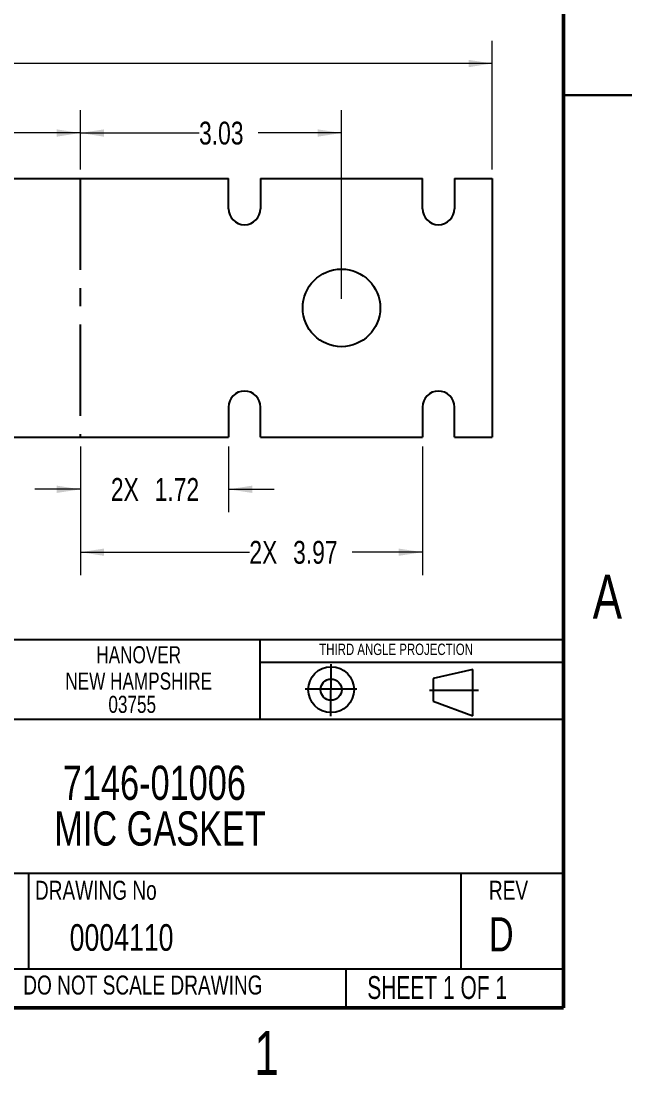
# Model space of a CAD drawing. Header units: millimetres. Extents: x 0.3 to 35.7, y 0.3 to 23.
# Drawn here: x 28.63 to 35.72, y 0.28 to 12.5 of the extents above; entities that cross this region are included whole.
import ezdxf

# ---------------------------------------------------------------- set-up
doc = ezdxf.new("R2010")
doc.units = ezdxf.units.MM
doc.header["$LTSCALE"] = 0.083333
doc.linetypes.add('CENTERX2', pattern=[20.32, 12.7, -2.54, 2.54, -2.54])
doc.layers.add('FORMAT', color=7, linetype='Continuous')
doc.styles.add('SLDTEXTSTYLE0', font='TXT', dxfattribs={"width": 0.75})
doc.styles.add('SLDTEXTSTYLE1', font='TXT', dxfattribs={"width": 0.6875})
doc.dimstyles.new('SLDDIMSTYLE0', dxfattribs={"dimtxt": 0.264583, "dimasz": 0.275167, "dimexe": 0, "dimexo": 0.0625, "dimgap": 0.066146, "dimtad": 0, "dimtih": 1, "dimtoh": 1, "dimrnd": 1e-09, "dimzin": 12, "dimdsep": 46, "dimtxsty": 'SLDTEXTSTYLE0', "dimsah": 1, "dimcen": 0.09, "dimadec": 0, "dimazin": 3, "dimtfac": 1, "dimtdec": 3, "dimtofl": 0, "dimtmove": 0, "dimatfit": 3, "dimfxl": 1, "dimfrac": 2, "dimtolj": 1, "dimtzin": 12, "dimarcsym": 0})
doc.dimstyles.new('SLDDIMSTYLE1', dxfattribs={"dimtxt": 0.264583, "dimasz": 0.275167, "dimexe": 0, "dimexo": 0.0625, "dimgap": 0.066146, "dimtad": 0, "dimtih": 1, "dimtoh": 1, "dimrnd": 1e-09, "dimzin": 4, "dimdsep": 46, "dimtxsty": 'SLDTEXTSTYLE0', "dimsah": 1, "dimcen": 0.09, "dimadec": 0, "dimazin": 1, "dimtfac": 1, "dimtdec": 3, "dimtofl": 0, "dimtmove": 0, "dimatfit": 3, "dimfxl": 1, "dimfrac": 2, "dimtolj": 1, "dimtzin": 12, "dimarcsym": 0})
doc.dimstyles.new('SLDDIMSTYLE2', dxfattribs={"dimtxt": 0.264583, "dimasz": 0.275167, "dimexe": 0, "dimexo": 0.0625, "dimgap": 0.066146, "dimtad": 0, "dimtih": 1, "dimtoh": 1, "dimrnd": 1e-09, "dimzin": 12, "dimdsep": 46, "dimtxsty": 'SLDTEXTSTYLE0', "dimsah": 1, "dimcen": 0.09, "dimadec": 0, "dimazin": 3, "dimtfac": 1, "dimtdec": 3, "dimtmove": 0, "dimatfit": 0, "dimfxl": 1, "dimfrac": 2, "dimtolj": 1, "dimtzin": 12, "dimarcsym": 0})

# ---------------------------------------------------------------- blocks, each defined once
blk = doc.blocks.new('Creare PDM Title Block')
at = {"color": 7, "linetype": 'Continuous', "lineweight": 18}
for p, q in [((45.507, 5.33), (45.237, 5.33)), ((45.507, 5.33), (45.507, 2.62)), ((45.507, 1.058), (45.507, 2.62)), ((19.05, 1.058), (45.507, 1.058))]:
    blk.add_line(p, q, dxfattribs=at)
at = {"layer": 'FORMAT'}
for p, q in [((25.4, 5.33), (45.507, 5.33)), ((41.984, 5.327), (41.984, 4.404)), ((41.984, 5.065), (45.49, 5.065)), ((42.806, 5.042), (42.803, 4.442)), ((44.453, 4.981), (43.994, 4.877)), ((44.453, 4.444), (44.453, 4.981)), ((43.994, 4.877), (43.994, 4.614)), ((42.509, 4.756), (43.109, 4.756)), ((43.953, 4.743), (44.522, 4.743)), ((43.994, 4.614), (44.453, 4.444)), ((36.513, 4.404), (45.508, 4.404)), ((36.513, 2.62), (45.507, 2.62)), ((39.299, 2.62), (39.299, 1.509)), ((44.315, 2.62), (44.315, 1.509)), ((36.513, 1.509), (45.508, 1.509)), ((42.98, 1.509), (42.98, 1.058))]:
    blk.add_line(p, q, dxfattribs=at)
for radius in [0.266, 0.123]:
    blk.add_circle((42.81, 4.748), radius, dxfattribs=at)
at = {"color": 7, "linetype": 'Continuous', "lineweight": 0, "style": 'SLDTEXTSTYLE0'}
for s, insert, char_height, attachment_point in [('THIRD ANGLE PROJECTION', (42.672, 5.282), 0.13229, 1), ('HANOVER', (40.577, 5.252), 0.1984, 2), ('NEW HAMPSHIRE', (40.577, 4.947), 0.19844, 2), ('03755', (40.502, 4.677), 0.1984, 2), ('DRAWING No', (39.373, 2.532), 0.2205, 1), ('REV', (44.641, 2.532), 0.2205, 1)]:
    blk.add_mtext(s, dxfattribs=dict(at, insert=insert, char_height=char_height, attachment_point=attachment_point))
blk = doc.blocks.new('SW_NOTE_1')
at = {"color": 0, "linetype": 'Continuous', "lineweight": 0, "char_height": 0.3969, "attachment_point": 2, "style": 'SLDTEXTSTYLE0'}
for s, insert in [('7146-01006', (1.37, 0.512)), ('MIC GASKET', (1.436, -0.018))]:
    blk.add_mtext(s, dxfattribs=dict(at, insert=insert))
blk = doc.blocks.new('_D')
at = {"color": 7, "linetype": 'Continuous', "lineweight": 18}
for p, q in [((29.318, 10.781), (29.318, 11.467)), ((32.348, 9.281), (32.348, 11.467)), ((29.318, 11.203), (30.695, 11.203)), ((32.348, 11.203), (31.38, 11.203))]:
    blk.add_line(p, q, dxfattribs=at)
for points in [[(29.318, 11.203), (29.593, 11.16), (29.593, 11.245)], [(32.348, 11.203), (32.073, 11.245), (32.073, 11.16)]]:
    blk.add_solid(points, dxfattribs=at)
at = {"color": 7, "linetype": 'Continuous', "lineweight": 18, "insert": (30.695, 11.334), "char_height": 0.2646, "attachment_point": 1, "style": 'SLDTEXTSTYLE0'}
blk.add_mtext('3.03', dxfattribs=at)
blk = doc.blocks.new('_D_4')
at = {"color": 7, "linetype": 'Continuous', "lineweight": 18}
for p, q in [((25.738, 10.781), (25.738, 11.467)), ((29.318, 10.781), (29.318, 11.467)), ((25.738, 11.203), (27.117, 11.203)), ((29.318, 11.203), (27.801, 11.203))]:
    blk.add_line(p, q, dxfattribs=at)
for points in [[(25.738, 11.203), (26.014, 11.16), (26.014, 11.245)], [(29.318, 11.203), (29.043, 11.245), (29.043, 11.16)]]:
    blk.add_solid(points, dxfattribs=at)
at = {"color": 7, "linetype": 'Continuous', "lineweight": 18, "insert": (27.117, 11.334), "char_height": 0.2646, "attachment_point": 1, "style": 'SLDTEXTSTYLE0'}
blk.add_mtext('3.58', dxfattribs=at)
blk = doc.blocks.new('_D_9')
at = {"color": 7, "linetype": 'Continuous', "lineweight": 18}
for p, q in [((29.318, 7.569), (29.318, 6.807)), ((31.038, 7.569), (31.038, 6.807)), ((29.318, 7.071), (28.789, 7.071)), ((31.038, 7.071), (31.567, 7.071))]:
    blk.add_line(p, q, dxfattribs=at)
for points in [[(29.318, 7.071), (29.043, 7.114), (29.043, 7.029)], [(31.038, 7.071), (31.313, 7.029), (31.313, 7.114)]]:
    blk.add_solid(points, dxfattribs=at)
at = {"color": 7, "linetype": 'Continuous', "lineweight": 18, "char_height": 0.2646, "attachment_point": 1, "style": 'SLDTEXTSTYLE0'}
for s, insert in [('2X', (29.672, 7.202)), ('1.72', (30.18, 7.202))]:
    blk.add_mtext(s, dxfattribs=dict(at, insert=insert))
blk = doc.blocks.new('_D_10')
at = {"color": 7, "linetype": 'Continuous', "lineweight": 18}
for p, q in [((29.318, 7.569), (29.318, 6.077)), ((33.288, 7.569), (33.288, 6.077)), ((29.318, 6.342), (31.279, 6.342)), ((33.288, 6.342), (32.471, 6.342))]:
    blk.add_line(p, q, dxfattribs=at)
for points in [[(29.318, 6.342), (29.593, 6.3), (29.593, 6.384)], [(33.288, 6.342), (33.012, 6.384), (33.012, 6.3)]]:
    blk.add_solid(points, dxfattribs=at)
at = {"color": 7, "linetype": 'Continuous', "lineweight": 18, "char_height": 0.2646, "attachment_point": 1, "style": 'SLDTEXTSTYLE0'}
for s, insert in [('2X', (31.279, 6.473)), ('3.97', (31.787, 6.473))]:
    blk.add_mtext(s, dxfattribs=dict(at, insert=insert))
blk = doc.blocks.new('_D_12')
at = {"color": 7, "linetype": 'Continuous', "lineweight": 18}
for p, q in [((20.994, 10.781), (20.994, 12.273)), ((34.098, 10.781), (34.098, 12.273)), ((20.994, 12.009), (27.019, 12.009)), ((34.098, 12.009), (27.899, 12.009))]:
    blk.add_line(p, q, dxfattribs=at)
for points in [[(20.994, 12.009), (21.269, 11.966), (21.269, 12.051)], [(34.098, 12.009), (33.823, 12.051), (33.823, 11.966)]]:
    blk.add_solid(points, dxfattribs=at)
at = {"color": 7, "linetype": 'Continuous', "lineweight": 18, "insert": (27.019, 12.14), "char_height": 0.2646, "attachment_point": 1, "style": 'SLDTEXTSTYLE0'}
blk.add_mtext('13.10', dxfattribs=at)

msp = doc.modelspace()

# ---------------------------------------------------------------- linework, layer by layer
at = {"color": 7, "linetype": 'Continuous', "lineweight": 50}
for p, q in [((34.925, 22.225), (34.925, 1.05833)), ((34.925, 1.05833), (1.05833, 1.05833))]:
    msp.add_line(p, q, dxfattribs=at)
at = {"color": 7, "linetype": 'Continuous', "lineweight": 25}
for p, q in [((35.71883, 11.64167), (34.92492, 11.64167)), ((34.925, 11.64167), (35.71875, 11.64167)), ((24.08772, 10.6752), (31.03757, 10.6752)), ((31.03757, 10.32525), (31.03757, 10.6752)), ((31.40861, 10.6752), (31.40861, 10.32525)), ((31.40861, 10.6752), (33.28757, 10.6752)), ((33.28757, 10.32525), (33.28757, 10.6752)), ((33.65861, 10.6752), (33.65861, 10.32525)), ((33.65861, 10.6752), (34.09809, 10.6752)), ((34.09809, 10.6752), (34.09809, 7.6752)), ((31.03757, 8.02515), (31.03757, 7.6752)), ((31.40861, 7.6752), (31.40861, 8.02515)), ((33.28757, 8.02515), (33.28757, 7.6752)), ((33.65861, 7.6752), (33.65861, 8.02515)), ((24.08772, 7.6752), (31.03757, 7.6752)), ((31.40861, 7.6752), (33.28757, 7.6752)), ((33.65861, 7.6752), (34.09809, 7.6752))]:
    msp.add_line(p, q, dxfattribs=at)
at = {"color": 7, "linetype": 'CENTERX2'}
msp.add_line((29.31768, 10.6752), (29.31768, 7.6752), dxfattribs=at)
at = {"color": 7, "linetype": 'Continuous', "lineweight": 18}
msp.add_circle((32.34809, 9.1752), 0.45, dxfattribs=at)
at = {"color": 7, "linetype": 'Continuous', "lineweight": 25}
for centre, start, end in [((31.22309, 10.32525), 180, 0), ((33.47309, 10.32525), 180, 0), ((31.22309, 8.02515), 0, 180), ((33.47309, 8.02515), 0, 180)]:
    msp.add_arc(centre, 0.18552, start, end, dxfattribs=at)
msp.add_ellipse((32.34809, 9.1752), major_axis=(0.45003, 0), ratio=0.99992469, dxfattribs=at)

# ---------------------------------------------------------------- block references
at = {"color": 7, "linetype": 'Continuous'}
msp.add_blockref('Creare PDM Title Block', (-10.58197, 0), dxfattribs=at)
at = {"color": 7, "linetype": 'Continuous', "lineweight": 0}
msp.add_blockref('SW_NOTE_1', (28.80689, 3.3546), dxfattribs=at)

# ---------------------------------------------------------------- texts
for s, insert, char_height, attachment_point, style in [('A', (35.43388, 6.08031), 0.508, 2, 'SLDTEXTSTYLE0'), ('D', (34.202, 2.10904), 0.39687, 2, 'SLDTEXTSTYLE0'), ('0004110', (29.1935, 2.02886), 0.308681, 1, 'SLDTEXTSTYLE0'), ('DO NOT SCALE DRAWING', (30.04382, 1.43315), 0.2204861, 2, 'SLDTEXTSTYLE0'), ('SHEET 1 OF 1', (32.64784, 1.42635), 0.2645833, 1, 'SLDTEXTSTYLE1'), ('1', (31.4803, 0.78864), 0.508, 2, 'SLDTEXTSTYLE0')]:
    msp.add_mtext(s, dxfattribs=dict(at, insert=insert, char_height=char_height, attachment_point=attachment_point, style=style))

# ---------------------------------------------------------------- dimensions: what is measured, and where the dimension line sits
at = {"color": 7, "linetype": 'Continuous', "lineweight": 18}
for base, p1, p2, dimstyle, picture, middle in [((34.09809, 12.00853), (20.99364, 10.6752), (34.09809, 10.6752), 'SLDDIMSTYLE1', '_D_12', (27.45921, 12.00853)), ((29.31768, 11.20263), (25.7385, 10.6752), (29.31768, 10.6752), 'SLDDIMSTYLE0', '_D_4', (27.45921, 11.20263)), ((29.31768, 11.20263), (32.34809, 9.1752), (29.31768, 10.6752), 'SLDDIMSTYLE0', '_D', (31.03757, 11.20263))]:
    dim = msp.add_linear_dim(base=base, p1=p1, p2=p2, dimstyle=dimstyle, dxfattribs=at)
    dim.commit()
    dim.dimension.update_dxf_attribs({"geometry": picture, "text_midpoint": middle, "dimtype": 160})
for base, p2, dimstyle, picture, middle in [((31.03757, 7.07132), (31.03757, 7.6752), 'SLDDIMSTYLE2', '_D_9', (30.26846, 7.07132)), ((33.28757, 6.34187), (33.28757, 7.6752), 'SLDDIMSTYLE0', '_D_10', (31.87483, 6.34187))]:
    dim = msp.add_linear_dim(base=base, p1=(29.31768, 7.6752), p2=p2, text='2X <>', dimstyle=dimstyle, dxfattribs=at)
    dim.commit()
    dim.dimension.update_dxf_attribs({"geometry": picture, "text_midpoint": middle, "dimtype": 160})

doc.saveas('drawing.dxf')
